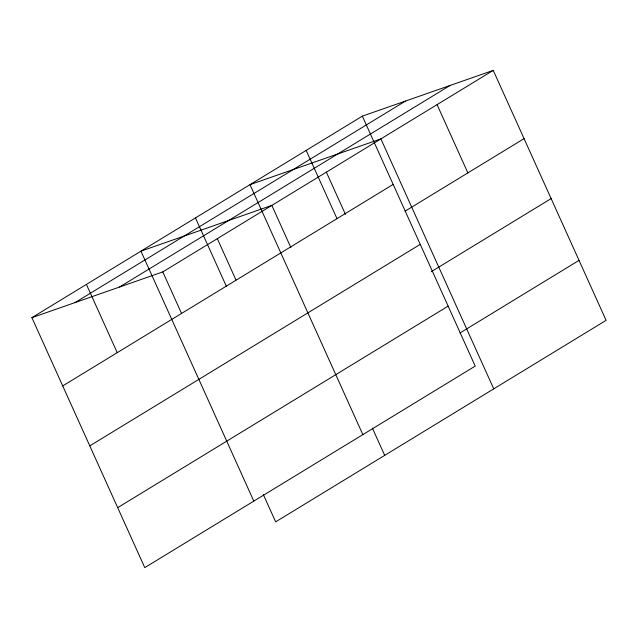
<?xml version="1.0" encoding="UTF-8"?>
<svg xmlns="http://www.w3.org/2000/svg" width="638" height="638" viewBox="0 0 638 638"><rect width="100%" height="100%" fill="white"/><g stroke="black" fill="none" stroke-linecap="round" stroke-linejoin="round"><path stroke-width="0.96" d="M362.344 116.14L475.206 366.1L144.762 567.621L31.9 317.66L362.344 116.14L493.238 70.379L606.1 320.34L275.656 521.86L263.342 494.602M75.093 302.556L405.545 101.043M119.593 286.996L450.045 85.484M31.9 317.66L162.794 271.9L493.238 70.379M62.715 385.91L393.168 184.398M404.994 211.242L524.053 138.637M89.791 445.874L420.243 244.362M431.232 271.716L551.128 198.601M117.687 507.657L448.139 306.136M459.966 332.988L579.025 260.384M437.062 104.64L467.877 172.898M493.748 388.861L380.886 138.893L249.992 184.653L362.855 434.622M326.361 172.148L345.421 214.36M306.168 150.401L336.992 218.651M290.896 247.608L271.836 205.396L140.95 251.157L253.812 501.117M372.393 428.106L384.698 455.357M217.311 238.644L235.964 279.962M195.475 217.909L226.291 286.159M162.794 271.9L181.447 313.21M86.425 284.404L117.24 352.662"/></g></svg>
